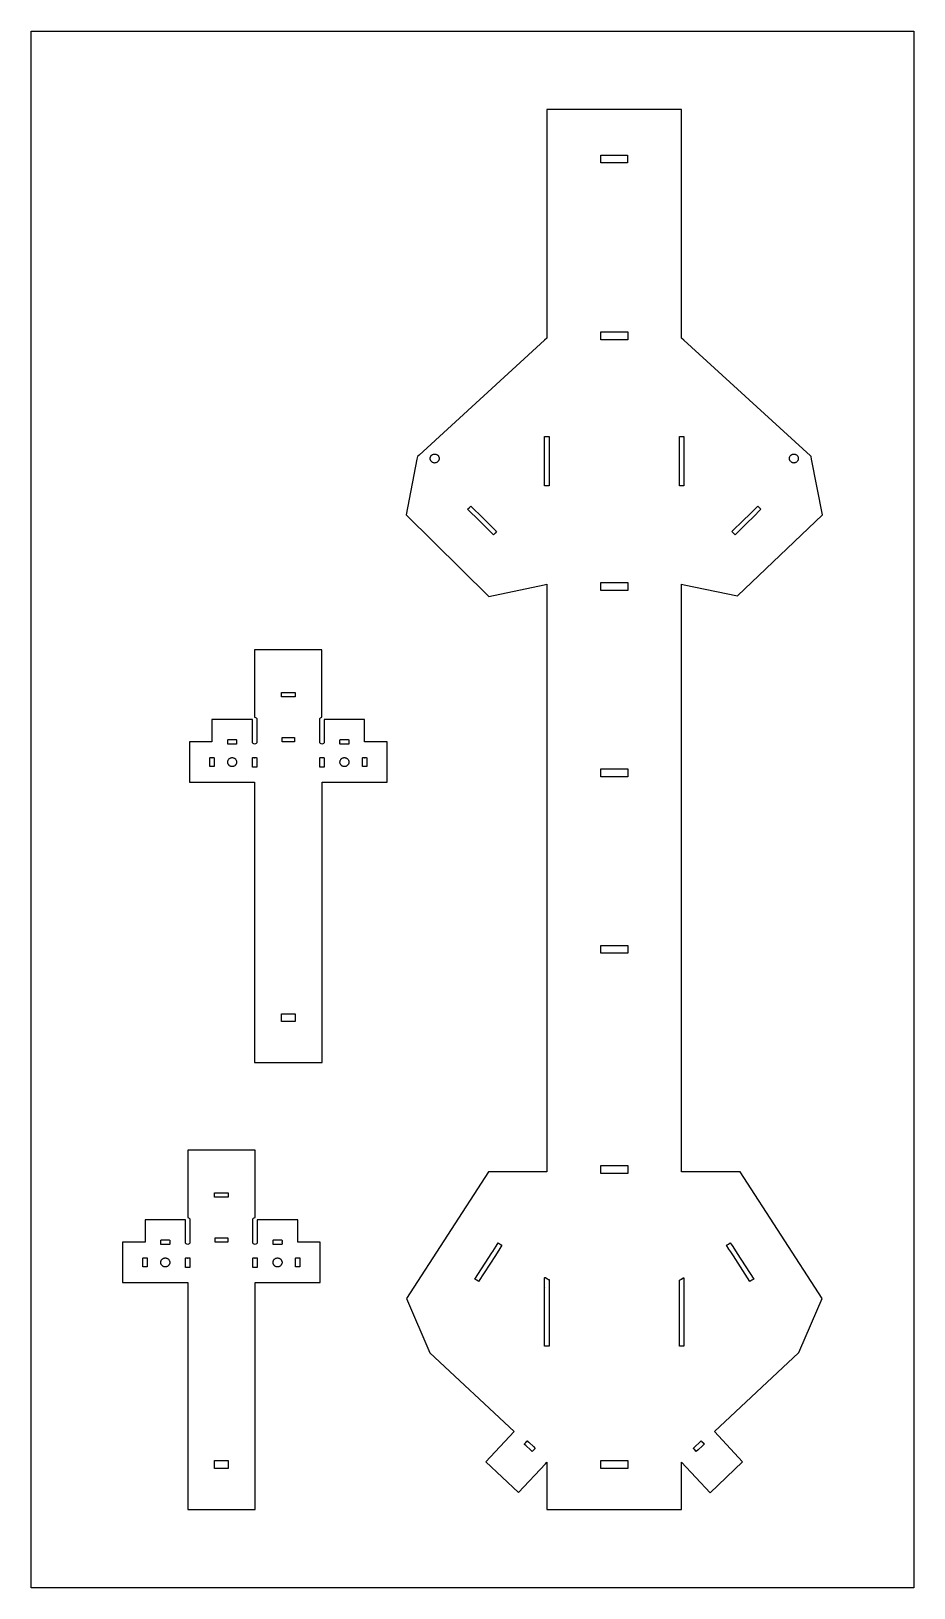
# Model space of a CAD drawing. Header units: metres. Extents: x 25 to 222, y 53 to 399.
import ezdxf

# ---------------------------------------------------------------- set-up
doc = ezdxf.new("R2010")
doc.units = ezdxf.units.M
doc.layers.get('0').update_dxf_attribs({"linetype": 'CONTINUOUS'})

msp = doc.modelspace()

# ---------------------------------------------------------------- linework, layer by layer
for points in [[(25.12, 52.54), (25.12, 399.16), (221.74, 399.16), (221.74, 52.54), (25.12, 52.54)], [(140, 70), (170, 70), (170, 80.5), (176.34, 73.73), (183.6, 80.62), (177.31, 87.34), (177.31, 87.34), (196.07, 104.9), (196.09, 104.95), (196.31, 105.45), (201.31, 116.94), (183.06, 145.17), (170.51, 145.2), (170.01, 145.2), (170, 275.61), (170, 275.79), (170, 276), (170, 276), (170.01, 276), (170.59, 275.88), (182.42, 273.4), (201.36, 291.44), (198.97, 303.83), (198.86, 304.42), (198.86, 304.42), (198.86, 304.42), (198.68, 304.59), (170.5, 330.34), (170, 330.8), (170, 330.8), (170, 331.3), (170, 331.59), (170, 332.17), (170, 381.7), (140, 381.7), (139.97, 330.81), (139.96, 330.8), (139.5, 330.38), (111.52, 304.76), (111.16, 304.42), (111.15, 304.42), (111.15, 304.42), (111.04, 303.83), (108.64, 291.44), (127.1, 273.3), (139.42, 275.88), (140, 276), (140, 275.49), (140, 275.22), (140, 274.64), (140, 145.2), (126.98, 145.21), (108.7, 117), (113.94, 104.89), (132.69, 87.34), (126.4, 80.62), (133.66, 73.74), (139.66, 80.14), (140, 80.5), (140, 70)], [(157.99, 370.99), (157.99, 370.41), (157.99, 369.84), (155.9, 369.84), (154.1, 369.84), (151.99, 369.84), (151.99, 370.41), (151.99, 370.99), (151.99, 371.57), (154.1, 371.57), (155.9, 371.57), (157.99, 371.57), (157.99, 370.99)], [(152, 331.59), (152, 332.17), (154.09, 332.17), (155.89, 332.17), (158, 332.17), (158, 331.59), (158, 331.01), (158, 330.44), (155.89, 330.44), (154.09, 330.44), (152, 330.44), (152, 331.01), (152, 331.59)], [(139.5, 308.88), (140, 308.88), (140.5, 308.88), (140.5, 300.94), (140.5, 298.74), (140.5, 297.92), (140, 297.92), (139.5, 297.92), (139.5, 298.18), (139.5, 300.38), (139.5, 308.88)], [(170, 297.92), (169.5, 297.92), (169.5, 299.45), (169.5, 301.59), (169.5, 308.88), (170, 308.88), (170.5, 308.88), (170.5, 301.07), (170.5, 298.93), (170.5, 297.92), (170, 297.92)], [(114, 304), (114.01, 304.1), (114.02, 304.2), (114.05, 304.29), (114.08, 304.39), (114.12, 304.48), (114.17, 304.56), (114.23, 304.64), (114.3, 304.71), (114.37, 304.78), (114.45, 304.84), (114.53, 304.89), (114.62, 304.93), (114.71, 304.96), (114.81, 304.99), (114.91, 305), (115, 305), (115.1, 305), (115.2, 304.99), (115.29, 304.96), (115.39, 304.93), (115.48, 304.89), (115.56, 304.84), (115.64, 304.78), (115.71, 304.71), (115.78, 304.64), (115.84, 304.56), (115.89, 304.48), (115.93, 304.39), (115.96, 304.29), (115.99, 304.2), (116, 304.1), (116, 304), (116, 303.91), (115.99, 303.81), (115.96, 303.71), (115.93, 303.62), (115.89, 303.53), (115.84, 303.45), (115.78, 303.37), (115.71, 303.3), (115.64, 303.23), (115.56, 303.17), (115.48, 303.12), (115.39, 303.08), (115.29, 303.05), (115.2, 303.02), (115.1, 303.01), (115, 303), (114.91, 303.01), (114.81, 303.02), (114.71, 303.05), (114.62, 303.08), (114.53, 303.12), (114.45, 303.17), (114.37, 303.23), (114.3, 303.3), (114.23, 303.37), (114.17, 303.45), (114.12, 303.53), (114.08, 303.62), (114.05, 303.71), (114.02, 303.81), (114.01, 303.91), (114, 304)], [(194, 304), (194.01, 304.1), (194.02, 304.2), (194.05, 304.29), (194.08, 304.39), (194.12, 304.48), (194.17, 304.56), (194.23, 304.64), (194.3, 304.71), (194.37, 304.78), (194.45, 304.84), (194.53, 304.89), (194.62, 304.93), (194.71, 304.96), (194.81, 304.99), (194.91, 305), (195, 305), (195.1, 305), (195.2, 304.99), (195.29, 304.96), (195.39, 304.93), (195.48, 304.89), (195.56, 304.84), (195.64, 304.78), (195.71, 304.71), (195.78, 304.64), (195.84, 304.56), (195.89, 304.48), (195.93, 304.39), (195.96, 304.29), (195.99, 304.2), (196, 304.1), (196, 304), (196, 303.91), (195.99, 303.81), (195.96, 303.71), (195.93, 303.62), (195.89, 303.53), (195.84, 303.45), (195.78, 303.37), (195.71, 303.3), (195.64, 303.23), (195.56, 303.17), (195.48, 303.12), (195.39, 303.08), (195.29, 303.05), (195.2, 303.02), (195.1, 303.01), (195, 303), (194.91, 303.01), (194.81, 303.02), (194.71, 303.05), (194.62, 303.08), (194.53, 303.12), (194.45, 303.17), (194.37, 303.23), (194.3, 303.3), (194.23, 303.37), (194.17, 303.45), (194.12, 303.53), (194.08, 303.62), (194.05, 303.71), (194.02, 303.81), (194.01, 303.91), (194, 304)], [(127.1, 289.42), (128.81, 287.73), (128.46, 287.37), (128.11, 287.01), (126.29, 288.81), (124.99, 290.09), (122.34, 292.7), (122.69, 293.05), (123.04, 293.41), (125.79, 290.71), (127.1, 289.42)], [(183.77, 290.27), (185.09, 291.56), (186.97, 293.41), (187.32, 293.05), (187.67, 292.7), (185.91, 290.97), (184.6, 289.67), (181.9, 287.01), (181.55, 287.37), (181.2, 287.73), (183.77, 290.27)], [(154.07, 276.37), (155.87, 276.37), (158, 276.37), (158, 275.79), (158, 275.21), (158, 274.64), (155.86, 274.64), (154.06, 274.64), (152, 274.64), (152, 275.21), (152, 275.79), (152, 276.37), (154.07, 276.37)], [(74.4, 231.9), (74.9, 231.9), (74.9, 180.37), (74.9, 179.79), (74.9, 179.5), (74.9, 169.5), (89.91, 169.52), (89.91, 178.65), (89.91, 179.23), (89.91, 179.52), (89.91, 231.9), (90.4, 231.9), (94.62, 231.9), (99.4, 231.9), (99.9, 231.9), (104.4, 231.9), (104.4, 240.9), (99.9, 240.9), (99.4, 240.9), (99.4, 241.4), (99.4, 245.9), (90.4, 245.9), (90.4, 241.4), (90.4, 240.9), (90.36, 240.71), (90.25, 240.55), (90.09, 240.44), (89.9, 240.4), (89.71, 240.44), (89.55, 240.55), (89.44, 240.71), (89.4, 240.9), (89.4, 241.4), (89.4, 241.73), (89.4, 241.9), (89.4, 245.9), (89.44, 246.09), (89.55, 246.25), (89.71, 246.36), (89.9, 246.4), (89.9, 251.4), (89.9, 251.76), (89.9, 251.9), (89.9, 261.4), (74.9, 261.4), (74.9, 251.9), (74.9, 251.4), (74.9, 250.9), (74.9, 246.4), (75.09, 246.36), (75.25, 246.25), (75.36, 246.09), (75.4, 245.9), (75.4, 241.9), (75.4, 241.4), (75.4, 240.9), (75.36, 240.71), (75.25, 240.55), (75.09, 240.44), (74.9, 240.4), (74.71, 240.44), (74.55, 240.55), (74.44, 240.71), (74.4, 240.9), (74.4, 245.9), (65.4, 245.9), (65.4, 241.4), (65.4, 240.9), (60.4, 240.9), (60.4, 231.9), (64.9, 231.9), (65.4, 231.9), (65.9, 231.9), (74.4, 231.9)], [(83.9, 250.9), (83.31, 250.9), (82.41, 250.9), (81.51, 250.9), (80.9, 250.9), (80.9, 251.4), (80.9, 251.9), (81.51, 251.9), (82.41, 251.9), (83.31, 251.9), (83.9, 251.9), (83.9, 251.4), (83.9, 250.9)], [(70.87, 240.43), (70.84, 240.41), (70.8, 240.4), (70.7, 240.4), (69.1, 240.4), (69, 240.4), (68.96, 240.41), (68.93, 240.43), (68.91, 240.46), (68.9, 240.5), (68.9, 240.83), (68.91, 240.87), (68.93, 240.9), (68.91, 240.93), (68.9, 240.97), (68.9, 241.3), (68.91, 241.34), (68.93, 241.37), (68.96, 241.39), (69, 241.4), (69.1, 241.4), (70.7, 241.4), (70.8, 241.4), (70.84, 241.39), (70.87, 241.37), (70.89, 241.34), (70.9, 241.3), (70.9, 240.97), (70.89, 240.92), (70.87, 240.9), (70.87, 240.9), (70.87, 240.9), (70.89, 240.87), (70.9, 240.83), (70.9, 240.5), (70.89, 240.46), (70.87, 240.43)], [(83.8, 241.4), (83.8, 240.9), (83.31, 240.9), (81.51, 240.9), (81, 240.9), (81, 241.4), (81, 241.9), (81.51, 241.9), (83.31, 241.9), (83.8, 241.9), (83.8, 241.4)], [(94, 240.4), (93.96, 240.41), (93.93, 240.43), (93.91, 240.46), (93.9, 240.5), (93.9, 240.83), (93.91, 240.87), (93.93, 240.9), (93.93, 240.9), (93.93, 240.9), (93.91, 240.93), (93.9, 240.97), (93.9, 241.3), (93.91, 241.34), (93.93, 241.37), (93.96, 241.39), (94, 241.4), (94.1, 241.4), (95.7, 241.4), (95.8, 241.4), (95.84, 241.39), (95.87, 241.37), (95.89, 241.34), (95.9, 241.3), (95.9, 240.97), (95.89, 240.93), (95.87, 240.9), (95.89, 240.87), (95.9, 240.83), (95.9, 240.5), (95.89, 240.46), (95.87, 240.43), (95.84, 240.41), (95.8, 240.4), (95.7, 240.4), (94.1, 240.4), (94, 240.4)], [(65.8, 237.4), (65.84, 237.39), (65.87, 237.37), (65.89, 237.34), (65.9, 237.3), (65.9, 237.2), (65.9, 236.4), (65.9, 235.6), (65.9, 235.5), (65.89, 235.46), (65.87, 235.43), (65.84, 235.41), (65.8, 235.4), (65.47, 235.4), (65.43, 235.41), (65.4, 235.43), (65.4, 235.43), (65.38, 235.41), (65.35, 235.4), (65.31, 235.4), (65.29, 235.4), (65, 235.4), (64.96, 235.41), (64.93, 235.43), (64.91, 235.46), (64.9, 235.5), (64.9, 235.6), (64.9, 236.4), (64.9, 237.2), (64.9, 237.3), (64.91, 237.34), (64.93, 237.37), (64.96, 237.39), (65, 237.4), (65.33, 237.4), (65.37, 237.39), (65.4, 237.37), (65.4, 237.37), (65.42, 237.39), (65.45, 237.4), (65.49, 237.4), (65.51, 237.4), (65.8, 237.4)], [(68.94, 236.69), (68.98, 236.78), (69.02, 236.87), (69.07, 236.96), (69.13, 237.03), (69.19, 237.11), (69.27, 237.17), (69.34, 237.23), (69.43, 237.28), (69.52, 237.32), (69.61, 237.36), (69.7, 237.38), (69.8, 237.4), (69.9, 237.4), (70, 237.4), (70.1, 237.38), (70.19, 237.36), (70.28, 237.32), (70.37, 237.28), (70.46, 237.23), (70.53, 237.17), (70.61, 237.11), (70.67, 237.03), (70.73, 236.96), (70.78, 236.87), (70.82, 236.78), (70.86, 236.69), (70.88, 236.6), (70.9, 236.5), (70.9, 236.4), (70.9, 236.3), (70.88, 236.2), (70.86, 236.11), (70.82, 236.02), (70.78, 235.93), (70.73, 235.84), (70.67, 235.77), (70.61, 235.69), (70.53, 235.63), (70.46, 235.57), (70.37, 235.52), (70.28, 235.48), (70.19, 235.44), (70.1, 235.42), (70, 235.4), (69.9, 235.4), (69.8, 235.4), (69.7, 235.42), (69.61, 235.44), (69.52, 235.48), (69.43, 235.52), (69.34, 235.57), (69.27, 235.63), (69.19, 235.69), (69.13, 235.77), (69.07, 235.84), (69.02, 235.93), (68.98, 236.02), (68.94, 236.11), (68.92, 236.2), (68.9, 236.3), (68.9, 236.4), (68.9, 236.5), (68.92, 236.6), (68.94, 236.69)], [(75.37, 237.37), (75.39, 237.34), (75.4, 237.3), (75.4, 237), (75.4, 236.9), (75.4, 235.5), (75.4, 235.3), (74.9, 235.3), (74.4, 235.3), (74.4, 235.5), (74.4, 236.9), (74.4, 237), (74.4, 237.3), (74.41, 237.34), (74.43, 237.37), (74.46, 237.39), (74.5, 237.4), (74.8, 237.4), (74.84, 237.39), (74.87, 237.37), (74.89, 237.34), (74.9, 237.3), (74.91, 237.34), (74.93, 237.37), (74.96, 237.39), (75, 237.4), (75.3, 237.4), (75.34, 237.39), (75.37, 237.37)], [(89.9, 235.3), (89.4, 235.3), (89.4, 235.5), (89.4, 236.9), (89.4, 237), (89.4, 237.3), (89.41, 237.34), (89.43, 237.37), (89.46, 237.39), (89.5, 237.4), (89.8, 237.4), (89.84, 237.39), (89.87, 237.37), (89.89, 237.34), (89.9, 237.3), (89.91, 237.34), (89.93, 237.37), (89.96, 237.39), (90, 237.4), (90.3, 237.4), (90.34, 237.39), (90.37, 237.37), (90.39, 237.34), (90.4, 237.3), (90.4, 237), (90.4, 236.9), (90.4, 235.5), (90.4, 235.3), (89.9, 235.3)], [(94.43, 235.52), (94.34, 235.57), (94.27, 235.63), (94.19, 235.69), (94.13, 235.77), (94.07, 235.84), (94.02, 235.93), (93.98, 236.02), (93.94, 236.11), (93.92, 236.2), (93.9, 236.3), (93.9, 236.4), (93.9, 236.5), (93.92, 236.6), (93.94, 236.69), (93.98, 236.78), (94.02, 236.87), (94.07, 236.96), (94.13, 237.03), (94.19, 237.11), (94.27, 237.17), (94.34, 237.23), (94.43, 237.28), (94.52, 237.32), (94.61, 237.36), (94.7, 237.38), (94.8, 237.4), (94.9, 237.4), (95, 237.4), (95.1, 237.38), (95.19, 237.36), (95.28, 237.32), (95.37, 237.28), (95.46, 237.23), (95.53, 237.17), (95.61, 237.11), (95.67, 237.03), (95.73, 236.96), (95.78, 236.87), (95.82, 236.78), (95.86, 236.69), (95.88, 236.6), (95.9, 236.5), (95.9, 236.4), (95.9, 236.3), (95.88, 236.2), (95.86, 236.11), (95.82, 236.02), (95.78, 235.93), (95.73, 235.84), (95.67, 235.77), (95.61, 235.69), (95.53, 235.63), (95.46, 235.57), (95.37, 235.52), (95.28, 235.48), (95.19, 235.44), (95.1, 235.42), (95, 235.4), (94.9, 235.4), (94.8, 235.4), (94.7, 235.42), (94.61, 235.44), (94.52, 235.48), (94.43, 235.52)], [(98.93, 237.37), (98.96, 237.39), (99, 237.4), (99.29, 237.4), (99.31, 237.4), (99.35, 237.4), (99.38, 237.39), (99.4, 237.37), (99.4, 237.37), (99.43, 237.39), (99.47, 237.4), (99.8, 237.4), (99.84, 237.39), (99.87, 237.37), (99.89, 237.34), (99.9, 237.3), (99.9, 237.2), (99.9, 236.4), (99.9, 235.6), (99.9, 235.5), (99.89, 235.46), (99.87, 235.43), (99.84, 235.41), (99.8, 235.4), (99.51, 235.4), (99.49, 235.4), (99.45, 235.4), (99.42, 235.41), (99.4, 235.43), (99.4, 235.43), (99.37, 235.41), (99.33, 235.4), (99, 235.4), (98.96, 235.41), (98.93, 235.43), (98.91, 235.46), (98.9, 235.5), (98.9, 235.6), (98.9, 236.4), (98.9, 237.2), (98.9, 237.3), (98.91, 237.34), (98.93, 237.37)], [(152, 233.14), (152, 233.71), (152, 234.29), (152, 234.87), (154.05, 234.87), (154.91, 234.87), (155.85, 234.87), (158, 234.87), (158, 234.29), (158, 233.71), (158, 233.14), (155.85, 233.14), (154.05, 233.14), (152, 233.14)], [(155.83, 193.84), (154.03, 193.84), (152, 193.84), (152, 194.41), (152, 194.99), (152, 195.57), (154.03, 195.57), (155.56, 195.57), (155.83, 195.57), (158, 195.57), (158, 194.99), (158, 194.41), (158, 193.84), (155.83, 193.84)], [(83.31, 180.37), (83.9, 180.38), (83.9, 179.8), (83.9, 179.22), (83.9, 178.64), (83.31, 178.64), (81.51, 178.64), (80.9, 178.64), (80.9, 179.22), (80.9, 179.8), (80.9, 180.37), (81.51, 180.37), (83.31, 180.37)], [(75, 120.5), (75.5, 120.5), (79.75, 120.5), (84.5, 120.5), (85, 120.5), (89.5, 120.5), (89.5, 129.5), (85, 129.5), (84.5, 129.5), (84.5, 130), (84.5, 134.5), (75.5, 134.5), (75.5, 130), (75.5, 129.5), (75.46, 129.31), (75.35, 129.15), (75.19, 129.04), (75, 129), (74.81, 129.04), (74.65, 129.15), (74.54, 129.31), (74.5, 129.5), (74.5, 130), (74.5, 130.33), (74.5, 130.5), (74.5, 134.5), (74.54, 134.69), (74.65, 134.85), (74.81, 134.96), (75, 135), (75, 140), (75, 140.5), (75, 150), (60, 150), (60, 140.5), (60, 140), (60, 139.5), (60, 135), (60.19, 134.96), (60.35, 134.85), (60.46, 134.69), (60.5, 134.5), (60.5, 130.5), (60.5, 130), (60.5, 129.5), (60.46, 129.31), (60.35, 129.15), (60.19, 129.04), (60, 129), (59.81, 129.04), (59.65, 129.15), (59.54, 129.31), (59.5, 129.5), (59.5, 134.5), (50.5, 134.5), (50.5, 130), (50.5, 129.5), (50, 129.5), (45.5, 129.5), (45.5, 120.5), (50, 120.5), (50.5, 120.5), (51, 120.5), (59.5, 120.5), (60, 120.5), (60, 80.87), (60, 80.29), (60, 79.71), (60, 79.13), (60, 70), (75, 70), (75, 79.13), (75, 79.71), (75, 80.29), (75, 80.87), (75, 120.5)], [(158, 145.99), (158, 145.41), (158, 144.84), (155.81, 144.84), (154.2, 144.84), (154.01, 144.84), (152, 144.84), (152, 145.41), (152, 145.99), (152, 146.57), (154.01, 146.57), (155.81, 146.57), (158, 146.57), (158, 145.99)], [(69, 140.5), (69, 140), (69, 139.5), (68.4, 139.5), (66.6, 139.5), (66, 139.5), (66, 140), (66, 140.5), (66.6, 140.5), (68.4, 140.5), (69, 140.5)], [(54.03, 129.03), (54.01, 129.06), (54, 129.1), (54, 129.43), (54.01, 129.47), (54.03, 129.5), (54.01, 129.53), (54, 129.57), (54, 129.9), (54.01, 129.94), (54.03, 129.97), (54.06, 129.99), (54.1, 130), (54.2, 130), (55.8, 130), (55.9, 130), (55.94, 129.99), (55.97, 129.97), (55.99, 129.94), (56, 129.9), (56, 129.57), (55.99, 129.54), (55.98, 129.51), (55.97, 129.5), (55.97, 129.5), (55.97, 129.5), (55.99, 129.47), (56, 129.43), (56, 129.1), (55.99, 129.06), (55.97, 129.03), (55.94, 129.01), (55.9, 129), (55.8, 129), (54.2, 129), (54.1, 129), (54.06, 129.01), (54.03, 129.03)], [(68.4, 130.5), (68.9, 130.5), (68.9, 130), (68.9, 129.5), (68.4, 129.5), (66.6, 129.5), (66.1, 129.5), (66.1, 130), (66.1, 130.5), (66.6, 130.5), (68.4, 130.5)], [(79.03, 129.5), (79.01, 129.53), (79, 129.57), (79, 129.9), (79.01, 129.94), (79.03, 129.97), (79.06, 129.99), (79.1, 130), (79.2, 130), (80.8, 130), (80.9, 130), (80.94, 129.99), (80.97, 129.97), (80.99, 129.94), (81, 129.9), (81, 129.57), (80.99, 129.53), (80.97, 129.5), (80.99, 129.47), (81, 129.43), (81, 129.1), (80.99, 129.06), (80.97, 129.03), (80.94, 129.01), (80.9, 129), (80.8, 129), (79.2, 129), (79.1, 129), (79.06, 129.01), (79.03, 129.03), (79.01, 129.06), (79, 129.1), (79, 129.43), (79.01, 129.47), (79.03, 129.5), (79.03, 129.5), (79.03, 129.5)], [(129.16, 129.35), (129.58, 129.08), (130, 128.81), (129.53, 128.09), (128.56, 126.58), (124.79, 120.75), (124.37, 121.02), (123.95, 121.29), (127.72, 127.13), (127.93, 127.46), (128.7, 128.64), (129.16, 129.35)], [(182.37, 127), (186.06, 121.29), (185.64, 121.02), (185.22, 120.75), (181.53, 126.46), (180.96, 127.35), (180.55, 127.98), (180.01, 128.81), (180.43, 129.08), (180.85, 129.35), (181.39, 128.52), (182.37, 127)], [(50.55, 126), (50.59, 126), (50.61, 126), (50.9, 126), (50.94, 125.99), (50.97, 125.97), (50.99, 125.94), (51, 125.9), (51, 125.8), (51, 125), (51, 124.2), (51, 124.1), (50.99, 124.06), (50.97, 124.03), (50.94, 124.01), (50.9, 124), (50.57, 124), (50.53, 124.01), (50.5, 124.03), (50.5, 124.03), (50.5, 124.03), (50.48, 124.01), (50.45, 124), (50.41, 124), (50.39, 124), (50.1, 124), (50.06, 124.01), (50.03, 124.03), (50.01, 124.06), (50, 124.1), (50, 124.2), (50, 125), (50, 125.8), (50, 125.9), (50.01, 125.94), (50.03, 125.97), (50.06, 125.99), (50.1, 126), (50.43, 126), (50.47, 125.99), (50.5, 125.97), (50.5, 125.97), (50.5, 125.97), (50.52, 125.99), (50.55, 126)], [(55.2, 125.98), (55.29, 125.96), (55.38, 125.92), (55.47, 125.88), (55.56, 125.83), (55.63, 125.77), (55.71, 125.71), (55.77, 125.63), (55.83, 125.56), (55.88, 125.47), (55.92, 125.38), (55.96, 125.29), (55.98, 125.2), (56, 125.1), (56, 125), (56, 124.9), (55.98, 124.8), (55.96, 124.71), (55.92, 124.62), (55.88, 124.53), (55.83, 124.44), (55.77, 124.37), (55.71, 124.29), (55.63, 124.23), (55.56, 124.17), (55.47, 124.12), (55.38, 124.08), (55.29, 124.04), (55.2, 124.02), (55.1, 124), (55, 124), (54.9, 124), (54.8, 124.02), (54.71, 124.04), (54.62, 124.08), (54.53, 124.12), (54.44, 124.17), (54.37, 124.23), (54.29, 124.29), (54.23, 124.37), (54.17, 124.44), (54.12, 124.53), (54.08, 124.62), (54.04, 124.71), (54.02, 124.8), (54, 124.9), (54, 125), (54, 125.1), (54.02, 125.2), (54.04, 125.29), (54.08, 125.38), (54.12, 125.47), (54.17, 125.56), (54.23, 125.63), (54.29, 125.71), (54.37, 125.77), (54.44, 125.83), (54.53, 125.88), (54.62, 125.92), (54.71, 125.96), (54.8, 125.98), (54.9, 126), (55, 126), (55.1, 126), (55.2, 125.98)], [(59.5, 124.1), (59.5, 125.5), (59.5, 125.6), (59.5, 125.9), (59.51, 125.94), (59.53, 125.97), (59.56, 125.99), (59.6, 126), (59.9, 126), (59.94, 125.99), (59.97, 125.97), (59.99, 125.94), (60, 125.9), (60.01, 125.94), (60.03, 125.97), (60.06, 125.99), (60.1, 126), (60.4, 126), (60.44, 125.99), (60.47, 125.97), (60.49, 125.94), (60.5, 125.9), (60.5, 125.6), (60.5, 125.5), (60.5, 124.1), (60.5, 123.9), (60, 123.9), (59.5, 123.9), (59.5, 124.1)], [(74.53, 125.97), (74.56, 125.99), (74.6, 126), (74.9, 126), (74.94, 125.99), (74.97, 125.97), (74.99, 125.94), (75, 125.9), (75.01, 125.94), (75.03, 125.97), (75.06, 125.99), (75.1, 126), (75.4, 126), (75.44, 125.99), (75.47, 125.97), (75.49, 125.94), (75.5, 125.9), (75.5, 125.6), (75.5, 125.5), (75.5, 124.1), (75.5, 123.9), (75, 123.9), (74.5, 123.9), (74.5, 124.1), (74.5, 125.5), (74.5, 125.6), (74.5, 125.9), (74.51, 125.94), (74.53, 125.97)], [(79.9, 126), (80, 126), (80.1, 126), (80.2, 125.98), (80.29, 125.96), (80.38, 125.92), (80.47, 125.88), (80.56, 125.83), (80.63, 125.77), (80.71, 125.71), (80.77, 125.63), (80.83, 125.56), (80.88, 125.47), (80.92, 125.38), (80.96, 125.29), (80.98, 125.2), (81, 125.1), (81, 125), (81, 124.9), (80.98, 124.8), (80.96, 124.71), (80.92, 124.62), (80.88, 124.53), (80.83, 124.44), (80.77, 124.37), (80.71, 124.29), (80.63, 124.23), (80.56, 124.17), (80.47, 124.12), (80.38, 124.08), (80.29, 124.04), (80.2, 124.02), (80.1, 124), (80, 124), (79.9, 124), (79.8, 124.02), (79.71, 124.04), (79.62, 124.08), (79.53, 124.12), (79.44, 124.17), (79.37, 124.23), (79.29, 124.29), (79.23, 124.37), (79.17, 124.44), (79.12, 124.53), (79.08, 124.62), (79.04, 124.71), (79.02, 124.8), (79, 124.9), (79, 125), (79, 125.1), (79.02, 125.2), (79.04, 125.29), (79.08, 125.38), (79.12, 125.47), (79.17, 125.56), (79.23, 125.63), (79.29, 125.71), (79.37, 125.77), (79.44, 125.83), (79.53, 125.88), (79.62, 125.92), (79.71, 125.96), (79.8, 125.98), (79.9, 126)], [(84.9, 126), (84.94, 125.99), (84.97, 125.97), (84.99, 125.94), (85, 125.9), (85, 125.8), (85, 125), (85, 124.2), (85, 124.1), (84.99, 124.06), (84.97, 124.03), (84.94, 124.01), (84.9, 124), (84.61, 124), (84.59, 124), (84.55, 124), (84.52, 124.01), (84.5, 124.03), (84.5, 124.03), (84.47, 124.01), (84.43, 124), (84.1, 124), (84.06, 124.01), (84.03, 124.03), (84.01, 124.06), (84, 124.1), (84, 124.2), (84, 125), (84, 125.8), (84, 125.9), (84.01, 125.94), (84.03, 125.97), (84.06, 125.99), (84.1, 126), (84.39, 126), (84.41, 126), (84.45, 126), (84.48, 125.99), (84.5, 125.97), (84.5, 125.97), (84.53, 125.99), (84.57, 126), (84.9, 126)], [(139.66, 121.65), (139.96, 121.46), (139.98, 121.44), (140, 121.41), (140, 121.37), (140, 121.31), (140, 121.25), (140.01, 121.29), (140.04, 121.32), (140.08, 121.34), (140.12, 121.34), (140.16, 121.33), (140.34, 121.21), (140.39, 121.19), (140.4, 121.19), (140.44, 121.19), (140.47, 121.17), (140.5, 121.13), (140.5, 121.09), (140.5, 119.32), (140.5, 119.22), (140.5, 118.91), (140.5, 106.38), (140, 106.38), (139.5, 106.38), (139.5, 119.32), (139.56, 119.32), (139.53, 119.34), (139.51, 119.38), (139.5, 119.41), (139.5, 121.04), (139.5, 121.57), (139.51, 121.61), (139.54, 121.64), (139.58, 121.67), (139.62, 121.67), (139.66, 121.65)], [(169.93, 121.24), (169.97, 121.22), (170, 121.19), (170.01, 121.15), (170.01, 121.25), (170.01, 121.27), (170.01, 121.31), (170.03, 121.34), (170.05, 121.36), (170.35, 121.55), (170.39, 121.56), (170.43, 121.56), (170.47, 121.54), (170.5, 121.51), (170.51, 121.47), (170.51, 119.33), (170.5, 119.32), (170.51, 119.32), (170.5, 106.38), (170, 106.38), (169.5, 106.38), (169.51, 118.81), (169.51, 119.22), (169.51, 119.32), (169.51, 120.95), (169.51, 120.99), (169.53, 121.01), (169.55, 121.04), (169.85, 121.23), (169.89, 121.24), (169.93, 121.24)], [(135.66, 85.25), (135.69, 85.23), (135.96, 84.97), (136.04, 84.9), (137, 84), (137.42, 83.6), (137.08, 83.24), (136.74, 82.87), (136.33, 83.26), (135.35, 84.17), (135.28, 84.24), (135.02, 84.49), (135, 84.52), (134.99, 84.56), (134.99, 84.59), (135.01, 84.63), (135.21, 84.85), (135.24, 84.87), (135.28, 84.88), (135.32, 84.88), (135.36, 84.86), (135.35, 84.86), (135.33, 84.89), (135.32, 84.94), (135.33, 84.98), (135.35, 85), (135.35, 85), (135.55, 85.22), (135.58, 85.24), (135.62, 85.25), (135.66, 85.25)], [(174.99, 84.49), (174.73, 84.24), (174.66, 84.17), (173.68, 83.26), (173.27, 82.87), (172.93, 83.24), (172.59, 83.6), (173, 84), (173.97, 84.9), (174.05, 84.97), (174.32, 85.23), (174.35, 85.25), (174.39, 85.25), (174.43, 85.24), (174.46, 85.22), (174.66, 85), (174.66, 85), (174.68, 84.98), (174.69, 84.94), (174.68, 84.89), (174.66, 84.86), (174.65, 84.86), (174.69, 84.88), (174.73, 84.88), (174.77, 84.87), (174.8, 84.85), (174.99, 84.63), (174.99, 84.63), (175.01, 84.61), (175.02, 84.57), (175.02, 84.52), (174.99, 84.49)], [(66.6, 79.13), (66, 79.13), (66, 79.71), (66, 80.29), (66, 80.87), (66.6, 80.87), (68.4, 80.87), (69, 80.87), (69, 80.29), (69, 79.71), (69, 79.13), (68.4, 79.13), (66.6, 79.13)], [(155.79, 80.87), (158, 80.87), (158, 80.29), (158, 79.71), (158, 79.14), (155.78, 79.14), (153.98, 79.14), (152, 79.14), (152, 79.71), (152, 80.29), (152, 80.87), (153.99, 80.87), (155.79, 80.87)]]:
    msp.add_lwpolyline(points)

doc.saveas('drawing.dxf')
